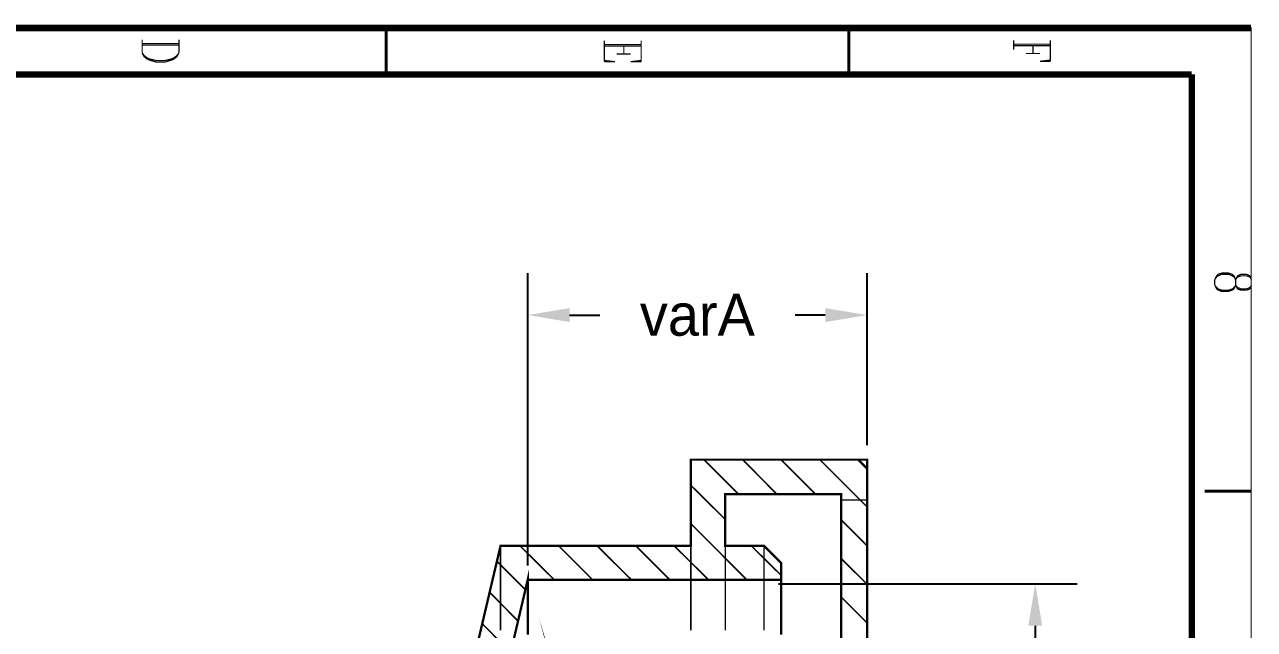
# Model space of a CAD drawing. Extents: x 0.1 to 11.6, y 0.3 to 16.2.
# Drawn here: x 6.29 to 11.58, y 13.64 to 16.23 of the extents above; entities that cross this region are included whole.
import ezdxf

# ---------------------------------------------------------------- set-up
doc = ezdxf.new("R2010")
doc.units = 0
doc.header["$MEASUREMENT"] = 0
doc.dimstyles.get("Standard").update_dxf_attribs({"dimtxt": 0.18, "dimasz": 0.18, "dimexe": 0.18, "dimexo": 0.0625, "dimgap": 0.09, "dimtad": 0, "dimtih": 1, "dimtoh": 1, "dimdec": 4, "dimzin": 0, "dimdsep": 46, "dimtxsty": 'Standard', "dimcen": 0.09, "dimadec": 0, "dimazin": 0, "dimtfac": 1, "dimtdec": 4, "dimtofl": 0, "dimtmove": 0, "dimatfit": 3, "dimfxl": 1, "dimtolj": 1, "dimtzin": 0, "dimarcsym": 0})

# ---------------------------------------------------------------- blocks, each defined once
blk = doc.blocks.new('*D0')
at = {"color": 0, "linetype": 'Continuous', "lineweight": -2, "transparency": 16777216}
for p, q in [((8.4583, 13.9108), (8.4583, 15.1663)), ((9.9184, 14.4275), (9.9184, 15.1663)), ((8.6383, 14.9863), (8.7683, 14.9863)), ((9.7384, 14.9863), (9.6083, 14.9863))]:
    blk.add_line(p, q, dxfattribs=at)
at = {"color": 0, "linetype": 'Continuous', "transparency": 16777216}
for points in [[(8.6383, 15.0163), (8.6383, 14.9563), (8.4583, 14.9863)], [(9.7384, 15.0163), (9.7384, 14.9563), (9.9184, 14.9863)]]:
    blk.add_solid(points, dxfattribs=at)
at = {"layer": 'Defpoints', "color": 0, "linetype": 'Continuous', "transparency": 16777216}
for p in [(8.4583, 14.9863), (9.9184, 14.365), (8.4583, 13.8483)]:
    blk.add_point(p, dxfattribs=at)
at = {"color": 0, "linetype": 'Continuous', "transparency": 16777216, "insert": (9.1883, 14.9863), "char_height": 0.18, "attachment_point": 5}
blk.add_mtext('\\A1;varA', dxfattribs=at)
blk = doc.blocks.new('*D1')
at = {"color": 0, "linetype": 'Continuous', "lineweight": -2, "transparency": 16777216}
for p, q in [((9.5375, 13.8317), (10.8215, 13.8317)), ((10.6415, 13.6517), (10.6415, 12.265)), ((10.6415, 10.5183), (10.6415, 11.905)), ((9.4908, 10.3383), (10.8215, 10.3383))]:
    blk.add_line(p, q, dxfattribs=at)
at = {"color": 0, "linetype": 'Continuous', "transparency": 16777216}
for points in [[(10.6115, 13.6517), (10.6715, 13.6517), (10.6415, 13.8317)], [(10.6115, 10.5183), (10.6715, 10.5183), (10.6415, 10.3383)]]:
    blk.add_solid(points, dxfattribs=at)
at = {"layer": 'Defpoints', "color": 0, "linetype": 'Continuous', "transparency": 16777216}
for p in [(9.475, 13.8317), (9.4283, 10.3383), (10.6415, 10.3383)]:
    blk.add_point(p, dxfattribs=at)
at = {"color": 0, "linetype": 'Continuous', "transparency": 16777216, "insert": (10.6415, 12.085), "char_height": 0.18, "attachment_point": 5}
blk.add_mtext('\\A1;varB', dxfattribs=at)

msp = doc.modelspace()

# ---------------------------------------------------------------- linework, layer by layer
at = {"color": 0}
for points, const_width in [([(0.155003, 16.22), (11.57, 16.22)], 0.028333), ([(7.84999, 16.02), (7.84999, 16.22)], 0.013333), ([(9.84, 16.02), (9.84, 16.22)], 0.013333), ([(6.80003, 16.1133), (6.80003, 16.17)], 0.005208), ([(6.95833, 16.1533), (6.80003, 16.1533)], 0.005208), ([(6.95833, 16.1467), (6.80003, 16.1467)], 0.005208), ([(6.95833, 16.17), (6.95833, 16.1133)], 0.005208), ([(8.78836, 16.165), (8.78836, 16.075)], 0.005208), ([(8.94667, 16.1483), (8.78836, 16.1483)], 0.005208), ([(8.94667, 16.1417), (8.78836, 16.1417)], 0.005208), ([(8.87169, 16.1417), (8.87169, 16.1083)], 0.005208), ([(8.94667, 16.165), (8.94667, 16.075)], 0.005208), ([(10.5483, 16.1667), (10.5483, 16.1267)], 0.005208), ([(10.7067, 16.15), (10.5483, 16.15)], 0.005208), ([(10.7067, 16.1433), (10.5483, 16.1433)], 0.005208), ([(10.6317, 16.1433), (10.6317, 16.11)], 0.005208), ([(10.7067, 16.1667), (10.7067, 16.0767)], 0.005208), ([(6.80832, 16.0967), (6.80003, 16.1133)], 0.005208), ([(6.80832, 16.1017), (6.80003, 16.1133)], 0.005208), ([(6.82335, 16.09), (6.80832, 16.1017)], 0.005208), ([(6.82335, 16.085), (6.80832, 16.0967)], 0.005208), ([(6.83832, 16.085), (6.82335, 16.09)], 0.005208), ([(6.83832, 16.08), (6.82335, 16.085)], 0.005208), ([(6.86003, 16.08), (6.83832, 16.085)], 0.005208), ([(6.86003, 16.0733), (6.83832, 16.08)], 0.005208), ([(6.89833, 16.08), (6.86003, 16.08)], 0.005208), ([(6.91997, 16.085), (6.89833, 16.08)], 0.005208), ([(6.91997, 16.08), (6.89833, 16.0733)], 0.005208), ([(6.935, 16.09), (6.91997, 16.085)], 0.005208), ([(6.935, 16.085), (6.91997, 16.08)], 0.005208), ([(6.94997, 16.1017), (6.935, 16.09)], 0.005208), ([(6.94997, 16.0967), (6.935, 16.085)], 0.005208), ([(6.95833, 16.1133), (6.94997, 16.0967)], 0.005208), ([(6.95833, 16.1133), (6.94997, 16.1017)], 0.005208), ([(8.83333, 16.075), (8.78836, 16.08)], 0.005208), ([(8.90169, 16.1083), (8.84169, 16.1083)], 0.005208), ([(8.90169, 16.075), (8.94667, 16.08)], 0.005208), ([(10.6617, 16.11), (10.6017, 16.11)], 0.005208), ([(10.6617, 16.0767), (10.7067, 16.0817)], 0.005208), ([(0.398329, 16.02), (11.315, 16.02)], 0.028333), ([(6.89833, 16.0733), (6.86003, 16.0733)], 0.005208), ([(8.78836, 16.075), (8.83333, 16.075)], 0.005208), ([(8.94667, 16.075), (8.90169, 16.075)], 0.005208), ([(10.7067, 16.0767), (10.6617, 16.0767)], 0.005208), ([(11.315, 16.02), (11.315, 0.516656)], 0.028333), ([(11.4217, 15.155), (11.4134, 15.1383)], 0.005208), ([(11.4217, 15.15), (11.4134, 15.1383)], 0.005208), ([(11.4134, 15.1383), (11.4134, 15.115)], 0.005208), ([(11.4283, 15.1617), (11.4217, 15.155)], 0.005208), ([(11.4283, 15.155), (11.4217, 15.15)], 0.005208), ([(11.4434, 15.1667), (11.4283, 15.1617)], 0.005208), ([(11.4434, 15.1617), (11.4283, 15.155)], 0.005208), ([(11.4733, 15.1667), (11.4434, 15.1667)], 0.005208), ([(11.4733, 15.1617), (11.4434, 15.1617)], 0.005208), ([(11.4883, 15.1617), (11.4733, 15.1667)], 0.005208), ([(11.4883, 15.155), (11.4733, 15.1617)], 0.005208), ([(11.4967, 15.155), (11.4883, 15.1617)], 0.005208), ([(11.4967, 15.15), (11.4883, 15.155)], 0.005208), ([(11.5033, 15.1383), (11.4967, 15.155)], 0.005208), ([(11.5033, 15.1383), (11.4967, 15.15)], 0.005208), ([(11.5117, 15.155), (11.5033, 15.1383)], 0.005208), ([(11.5117, 15.15), (11.5033, 15.1383)], 0.005208), ([(11.5033, 15.1383), (11.5033, 15.115)], 0.005208), ([(11.5267, 15.1617), (11.5117, 15.155)], 0.005208), ([(11.5267, 15.155), (11.5117, 15.15)], 0.005208), ([(11.55, 15.1617), (11.5267, 15.1617)], 0.005208), ([(11.55, 15.155), (11.5267, 15.155)], 0.005208), ([(11.565, 15.155), (11.55, 15.1617)], 0.005208), ([(11.565, 15.15), (11.55, 15.155)], 0.005208), ([(11.5717, 15.1383), (11.565, 15.155)], 0.005208), ([(11.5717, 15.1383), (11.565, 15.15)], 0.005208), ([(11.4134, 15.115), (11.4217, 15.0983)], 0.005208), ([(11.4134, 15.115), (11.4217, 15.105)], 0.005208), ([(11.4217, 15.105), (11.4283, 15.0983)], 0.005208), ([(11.4217, 15.0983), (11.4283, 15.0933)], 0.005208), ([(11.4283, 15.0983), (11.4434, 15.0933)], 0.005208), ([(11.4283, 15.0933), (11.4434, 15.0883)], 0.005208), ([(11.4434, 15.0933), (11.4733, 15.0933)], 0.005208), ([(11.4434, 15.0883), (11.4733, 15.0883)], 0.005208), ([(11.4733, 15.0933), (11.4883, 15.0983)], 0.005208), ([(11.4733, 15.0883), (11.4883, 15.0933)], 0.005208), ([(11.4883, 15.0983), (11.4967, 15.105)], 0.005208), ([(11.4883, 15.0933), (11.4967, 15.0983)], 0.005208), ([(11.4967, 15.0983), (11.5033, 15.115)], 0.005208), ([(11.4967, 15.105), (11.5033, 15.115)], 0.005208), ([(11.5033, 15.115), (11.5117, 15.0983)], 0.005208), ([(11.5033, 15.115), (11.5117, 15.105)], 0.005208), ([(11.5117, 15.105), (11.5267, 15.0983)], 0.005208), ([(11.5117, 15.0983), (11.5267, 15.0933)], 0.005208), ([(11.5267, 15.0983), (11.55, 15.0983)], 0.005208), ([(11.5267, 15.0933), (11.55, 15.0933)], 0.005208), ([(11.55, 15.0983), (11.565, 15.105)], 0.005208), ([(11.55, 15.0933), (11.565, 15.0983)], 0.005208), ([(11.565, 15.0983), (11.5717, 15.115)], 0.005208), ([(11.565, 15.105), (11.5717, 15.115)], 0.005208), ([(9.91835, 12.2217), (9.91835, 14.365), (9.16, 14.365), (9.16, 13.995), (8.34169, 13.995), (7.97, 12.415), (7.57167, 12.375), (7.57167, 11.8117), (7.97, 11.7717), (8.34169, 10.19), (9.16, 10.19), (9.16, 9.82167), (9.91835, 9.82167), (9.91835, 11.9633)], 0.01), ([(9.36501, 14.2167), (9.21669, 14.365)], 0.006667), ([(9.53, 14.2167), (9.38336, 14.365)], 0.006667), ([(9.69667, 14.2167), (9.54833, 14.365)], 0.006667), ([(9.91835, 14.1617), (9.715, 14.365)], 0.006667), ([(9.91835, 14.3267), (9.87999, 14.365)], 0.01), ([(9.30832, 14.1083), (9.16, 14.255)], 0.006667), ([(11.37, 14.23), (11.57, 14.23)], 0.013333), ([(9.54833, 13.8483), (9.54833, 13.9217), (9.47499, 13.995), (9.30832, 13.995), (9.30832, 14.2167), (9.80664, 14.2167), (9.80664, 12.2217)], 0.01), ([(9.80664, 14.1917), (9.91835, 14.1917)], 0.006667), ([(9.40169, 13.8483), (9.16, 14.09)], 0.006667), ([(9.91835, 13.995), (9.80664, 14.1067)], 0.006667), ([(8.34169, 13.6317), (8.34169, 13.66), (8.34169, 13.6883), (8.34169, 13.715), (8.34169, 13.74), (8.34169, 13.765), (8.34169, 13.7884), (8.34169, 13.81), (8.34169, 13.8317), (8.34169, 13.85), (8.34169, 13.8683), (8.34169, 13.8867), (8.34169, 13.9017), (8.34169, 13.9167), (8.34169, 13.93), (8.34169, 13.9433), (8.34169, 13.9533), (8.34169, 13.9633), (8.34169, 13.9717), (8.34169, 13.9783), (8.34169, 13.985), (8.34169, 13.99), (8.34169, 13.9933), (8.34169, 13.995)], 0.006667), ([(8.57335, 13.8483), (8.42503, 13.995)], 0.006667), ([(8.73833, 13.8483), (8.59169, 13.995)], 0.006667), ([(8.905, 13.8483), (8.75667, 13.995)], 0.006667), ([(9.06999, 13.8483), (8.92333, 13.995)], 0.006667), ([(9.23665, 13.8483), (9.08832, 13.995)], 0.006667), ([(9.16, 13.6317), (9.16, 13.66), (9.16, 13.6883), (9.16, 13.715), (9.16, 13.74), (9.16, 13.765), (9.16, 13.7884), (9.16, 13.81), (9.16, 13.8317), (9.16, 13.85), (9.16, 13.8683), (9.16, 13.8867), (9.16, 13.9017), (9.16, 13.9167), (9.16, 13.93), (9.16, 13.9433), (9.16, 13.9533), (9.16, 13.9633), (9.16, 13.9717), (9.16, 13.9783), (9.16, 13.985), (9.16, 13.99), (9.16, 13.9933), (9.16, 13.995)], 0.006667), ([(9.30832, 13.6317), (9.30832, 13.66), (9.30832, 13.6883), (9.30832, 13.715), (9.30832, 13.74), (9.30832, 13.765), (9.30832, 13.7884), (9.30832, 13.81), (9.30832, 13.8317), (9.30832, 13.85), (9.30832, 13.8683), (9.30832, 13.8867), (9.30832, 13.9017), (9.30832, 13.9167), (9.30832, 13.93), (9.30832, 13.9433), (9.30832, 13.9533), (9.30832, 13.9633), (9.30832, 13.9717), (9.30832, 13.9783), (9.30832, 13.985), (9.30832, 13.99), (9.30832, 13.9933), (9.30832, 13.995)], 0.006667), ([(9.54833, 13.8683), (9.41997, 13.995)], 0.006667), ([(9.47499, 13.6317), (9.47499, 13.66), (9.47499, 13.6883), (9.47499, 13.715), (9.47499, 13.74), (9.47499, 13.765), (9.47499, 13.7884), (9.47499, 13.81), (9.47499, 13.8317), (9.47499, 13.85), (9.47499, 13.8683), (9.47499, 13.8867), (9.47499, 13.9017), (9.47499, 13.9167), (9.47499, 13.93), (9.47499, 13.9433), (9.47499, 13.9533), (9.47499, 13.9633), (9.47499, 13.9717), (9.47499, 13.9783), (9.47499, 13.985), (9.47499, 13.99), (9.47499, 13.9933), (9.47499, 13.995)], 0.006667), ([(8.44835, 13.8066), (8.32667, 13.9283)], 0.006667), ([(9.91835, 13.83), (9.80664, 13.94)], 0.006667), ([(8.09, 12.2783), (8.45833, 13.8483), (8.45833, 13.8467), (8.45833, 13.845), (8.45833, 13.8417), (8.45833, 13.8383), (8.45833, 13.8333), (8.45833, 13.8267), (8.45833, 13.8184), (8.45833, 13.81), (8.45833, 13.8), (8.45833, 13.7884), (8.45833, 13.775), (8.45833, 13.7617), (8.45833, 13.7467), (8.45833, 13.7317), (8.45833, 13.7133), (8.45833, 13.6967), (8.45833, 13.6767), (8.45833, 13.6567), (8.45833, 13.635), (8.45833, 13.6133)], 0.01), ([(8.45833, 13.8483), (9.54833, 13.8483), (9.54833, 13.8467), (9.54833, 13.845), (9.54833, 13.8417), (9.54833, 13.8383), (9.54833, 13.8333), (9.54833, 13.8267), (9.54833, 13.8184), (9.54833, 13.81), (9.54833, 13.8), (9.54833, 13.7884), (9.54833, 13.775), (9.54833, 13.7617), (9.54833, 13.7467), (9.54833, 13.7317), (9.54833, 13.7133), (9.54833, 13.6967), (9.54833, 13.6767), (9.54833, 13.6567), (9.54833, 13.635), (9.54833, 13.6133)], 0.01), ([(8.41667, 13.6717), (8.29497, 13.795)], 0.006667), ([(9.91835, 13.6634), (9.80664, 13.775)], 0.006667), ([(8.38499, 13.5367), (8.26335, 13.66)], 0.006667), ([(8.61003, 13.3217), (8.59169, 13.3834), (8.60835, 13.32)], 0.01)]:
    msp.add_lwpolyline(points, dxfattribs=dict(at, const_width=const_width))
at = {"color": 0, "const_width": 0.005208}
msp.add_lwpolyline([(0.155003, 16.22), (11.57, 16.22), (11.57, 0.310004), (0.155003, 0.310004), (0.155003, 16.22)], close=True, dxfattribs=at)

# ---------------------------------------------------------------- dimensions: what is measured, and where the dimension line sits
at = {"linetype": 'Continuous'}
dim = msp.add_linear_dim(base=(8.45833, 14.986309), p1=(9.91835, 14.365), p2=(8.45833, 13.8483), text='varA', dimstyle='Standard', dxfattribs=at)
dim.commit()
dim.dimension.update_dxf_attribs({"geometry": '*D0', "text_midpoint": (9.18834, 14.986309)})
dim = msp.add_linear_dim(base=(10.641455, 10.3383), p1=(9.47499, 13.8317), p2=(9.42833, 10.3383), angle=90, text='varB', dimstyle='Standard', dxfattribs=at)
dim.commit()
dim.dimension.update_dxf_attribs({"geometry": '*D1', "text_midpoint": (10.641455, 12.085)})

doc.saveas('drawing.dxf')
